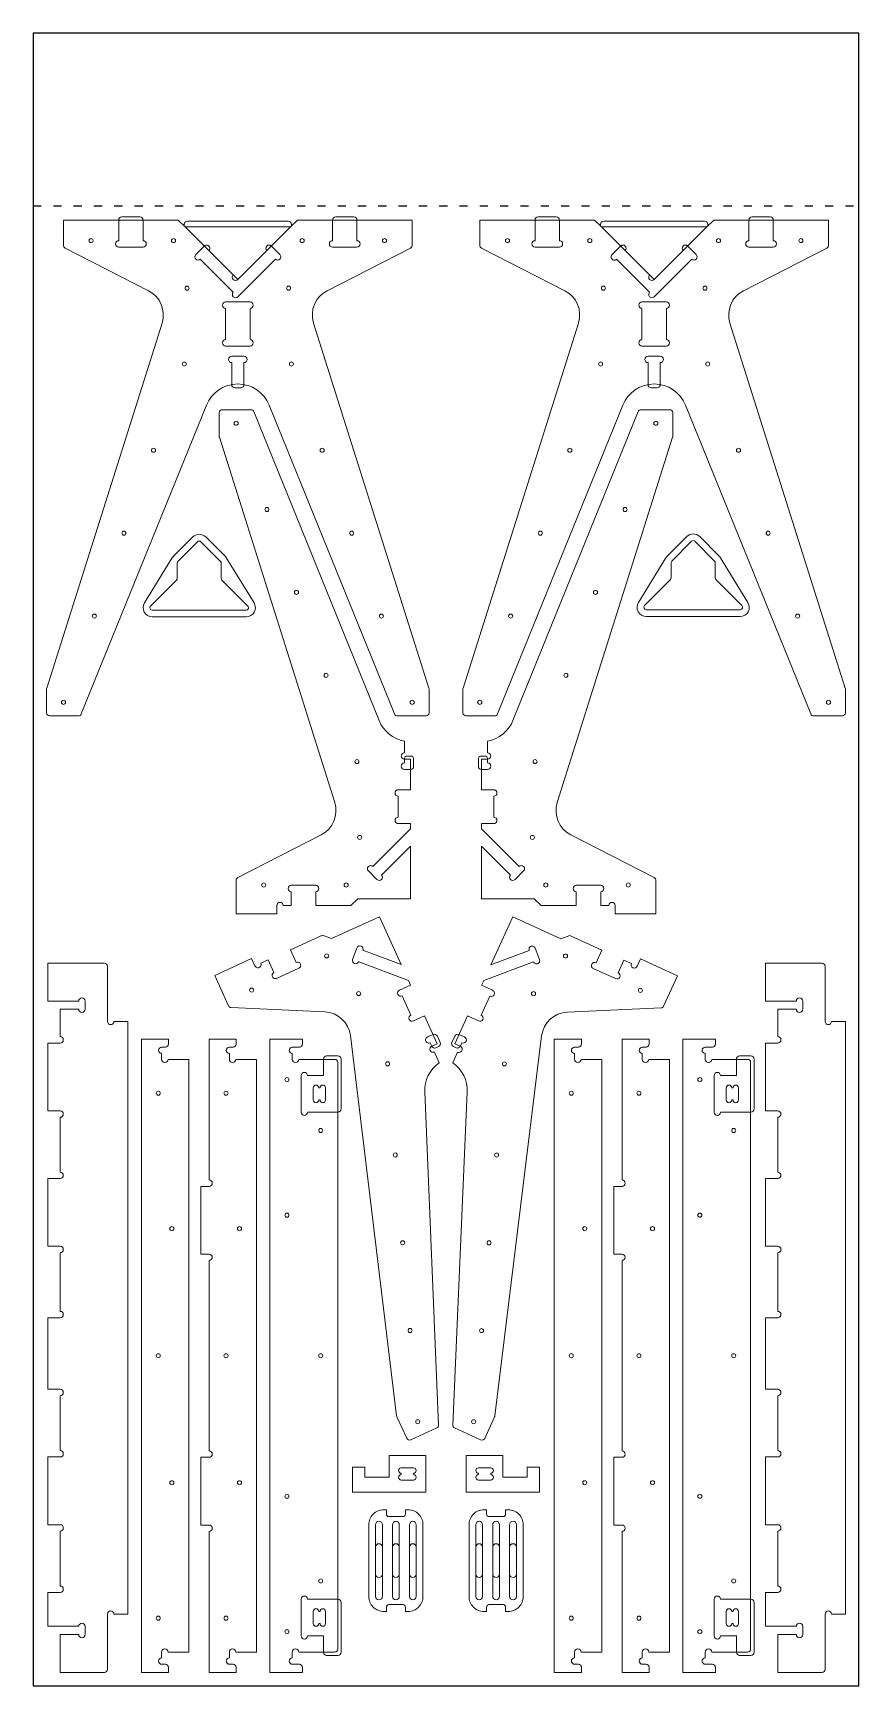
# Model space of a CAD drawing. Header units: millimetres. Extents: x -29 to 2520, y -40 to 2440.
# Drawn here: x 1300 to 2520, y 0 to 2440 of the extents above; entities that cross this region are included whole.
import ezdxf

# ---------------------------------------------------------------- set-up
doc = ezdxf.new("R2010")
doc.units = ezdxf.units.MM
doc.linetypes.add('ACAD_ISO03W100', pattern=[30, 12, -18])
doc.layers.get('0').update_dxf_attribs({"true_color": 0xffffff})

msp = doc.modelspace()

# ---------------------------------------------------------------- linework, layer by layer
at = {"linetype": 'ACAD_ISO03W100'}
msp.add_line((1300, 2185), (2520, 2185), dxfattribs=at)
at = {"flags": 128}
msp.add_lwpolyline([(1300, 0), (2520, 0), (2520, 2440), (1300, 2440), (1300, 0)], dxfattribs=at)
at = {"color": 6, "linetype": 'Continuous', "lineweight": 15, "true_color": 0xff00ff, "flags": 128}
for points in [[(1345, 2126.8, 0.281462), (1347.4, 2122.7), (1470.7, 2059.6, -0.366036), (1490.6, 2011.9), (1320.2, 1472.7, 0.076675), (1320, 1471.3), (1320, 1436.5, 0.414214), (1324.5, 1432), (1367, 1432, 0.30532), (1371.1, 1434.8), (1556.2, 1890.8, -0.673417), (1648.8, 1890.8), (1833.9, 1434.8, 0.30532), (1838, 1432), (1880.5, 1432, 0.414214), (1885, 1436.5), (1885, 1471.3, 0.076675), (1884.8, 1472.7), (1714.4, 2011.9, -0.366036), (1734.3, 2059.6), (1857.6, 2122.7, 0.281462), (1860, 2126.8), (1860, 2164), (1690.4, 2164), (1680.4, 2154), (1524.6, 2154), (1514.6, 2164), (1345, 2164), (1345, 2126.8)], [(1960, 2126.8, 0.281462), (1962.4, 2122.7), (2085.7, 2059.6, -0.366036), (2105.6, 2011.9), (1935.2, 1472.7, 0.076675), (1935, 1471.3), (1935, 1436.5, 0.414214), (1939.5, 1432), (1982, 1432, 0.30532), (1986.1, 1434.8), (2171.2, 1890.8, -0.673417), (2263.8, 1890.8), (2448.9, 1434.8, 0.30532), (2453, 1432), (2495.5, 1432, 0.414214), (2500, 1436.5), (2500, 1471.3, 0.076675), (2499.8, 1472.7), (2329.4, 2011.9, -0.366036), (2349.3, 2059.6), (2472.6, 2122.7, 0.281462), (2475, 2126.8), (2475, 2164), (2305.4, 2164), (2295.4, 2154), (2139.6, 2154), (2129.6, 2164), (1960, 2164), (1960, 2126.8)], [(1848.5, 1394.8), (1848.5, 1377.5, 1), (1848.5, 1368), (1857.5, 1368), (1857.5, 1323), (1839.5, 1323, 1), (1839.5, 1313.5), (1839.5, 1282.5, 1), (1839.5, 1273), (1857.5, 1273), (1857.5, 1265.3), (1802, 1209.8, 1), (1795.3, 1203.1), (1808, 1190.4, 1), (1814.7, 1197.1), (1857.5, 1239.9), (1857.5, 1162), (1779.6, 1162), (1769.6, 1152), (1717.5, 1152), (1717.5, 1172.5, 1), (1717.5, 1182), (1681.5, 1182, 1), (1681.5, 1172.5), (1681.5, 1152), (1669.5, 1152, 1), (1660, 1152), (1660, 1140), (1600, 1140), (1600, 1189.2, -0.281462), (1602.4, 1193.3), (1725.7, 1256.4, 0.366036), (1745.6, 1304.1), (1575.2, 1843.3, -0.076675), (1575, 1844.7), (1575, 1879.5, -0.414214), (1579.5, 1884), (1622, 1884, -0.30532), (1626.1, 1881.2), (1811.2, 1425.2, 0.256497), (1848.5, 1394.8)], [(1962.5, 1368), (1971.5, 1368, 1), (1971.5, 1377.5), (1971.5, 1394.8, 0.256497), (2008.8, 1425.2), (2193.9, 1881.2, -0.30532), (2198, 1884), (2240.5, 1884, -0.414214), (2245, 1879.5), (2245, 1844.7, -0.076675), (2244.8, 1843.3), (2074.4, 1304.1, 0.366036), (2094.3, 1256.4), (2217.6, 1193.3, -0.281462), (2220, 1189.2), (2220, 1140), (2160, 1140), (2160, 1152, 1), (2150.5, 1152), (2138.5, 1152), (2138.5, 1172.5, 1), (2138.5, 1182), (2102.5, 1182, 1), (2102.5, 1172.5), (2102.5, 1152), (2050.4, 1152), (2040.4, 1162), (1962.5, 1162), (1962.5, 1239.9), (2005.3, 1197.1, 1), (2012, 1190.4), (2024.7, 1203.1, 1), (2018, 1209.8), (1962.5, 1265.3), (1962.5, 1273), (1980.5, 1273, 1), (1980.5, 1282.5), (1980.5, 1313.5, 1), (1980.5, 1323), (1962.5, 1323), (1962.5, 1368)], [(1579, 1632.5, -0.198912), (1578, 1635), (1578, 1657.5, 0.198912), (1577, 1660), (1548, 1689, 0.414214), (1543, 1689), (1514, 1660, 0.198912), (1513, 1657.5), (1513, 1635, -0.198912), (1511.9, 1632.5), (1473.6, 1594.2, 0.668179), (1476.1, 1588.2), (1614.9, 1588.2, 0.668179), (1617.4, 1594.2), (1579, 1632.5)], [(2308.7, 1633.1, -0.198912), (2307.7, 1635.6), (2307.7, 1658.2, 0.198912), (2306.6, 1660.6), (2277.6, 1689.7, 0.414214), (2272.7, 1689.7), (2243.6, 1660.6, 0.198912), (2242.6, 1658.2), (2242.6, 1635.6, -0.198912), (2241.6, 1633.1), (2203.3, 1594.8, 0.668179), (2205.7, 1588.8), (2344.5, 1588.8, 0.668179), (2347, 1594.8), (2308.7, 1633.1)], [(1897.1, 948.1), (1888.9, 944.4, 1), (1892.8, 935.8), (1900, 920, 0.256497), (1878.6, 876.9), (1899.1, 385.2, -0.30532), (1896.5, 380.9), (1857.9, 363.3, -0.414214), (1851.9, 365.6), (1837.5, 397.2, -0.076675), (1837.1, 398.6), (1768.8, 960, 0.366036), (1730.9, 995.1), (1592.5, 1001.5, -0.281462), (1588.7, 1004.1), (1568.3, 1049), (1622.9, 1073.8), (1627.8, 1062.9, 1), (1636.5, 1066.8), (1647.4, 1071.8), (1655.9, 1053.1, 1), (1659.8, 1044.5), (1692.6, 1059.4, 1), (1688.7, 1068.1), (1680.2, 1086.7), (1727.6, 1108.3), (1740.9, 1103.4), (1811.7, 1135.6), (1844, 1064.8), (1787.3, 1086, 1), (1778.4, 1089.3), (1772.1, 1072.4, 1), (1781, 1069.1), (1854.5, 1041.6), (1857.7, 1034.6), (1841.3, 1027.1, 1), (1845.3, 1018.5), (1858.1, 990.3, 1), (1862.1, 981.6), (1878.4, 989.1), (1897.1, 948.1)], [(1920, 920), (1927.2, 935.7, 1), (1931.2, 944.4), (1923, 948.1), (1941.7, 989.1), (1958, 981.6, 1), (1962, 990.2), (1974.9, 1018.4, 1), (1978.8, 1027), (1962.5, 1034.5), (1965.7, 1041.5), (2039.2, 1068.9, 1), (2048.1, 1072.2), (2041.8, 1089.1, 1), (2032.9, 1085.8), (1976.2, 1064.7), (2008.6, 1135.5), (2079.4, 1103.1), (2092.7, 1108), (2140.1, 1086.4), (2131.6, 1067.7, 1), (2127.6, 1059.1), (2160.4, 1044.1, 1), (2164.3, 1052.8), (2172.8, 1071.4), (2183.8, 1066.4, 1), (2192.4, 1062.5), (2197.4, 1073.4), (2252, 1048.4), (2231.5, 1003.6, -0.281462), (2227.6, 1001), (2089.2, 994.8, 0.366036), (2051.3, 959.8), (1982.1, 398.5, -0.076675), (1981.7, 397.1), (1967.2, 365.5, -0.414214), (1961.2, 363.3), (1922.6, 380.9, -0.30532), (1920, 385.2), (1941.3, 876.8, 0.256497), (1920, 920)], [(1340, 20), (1405.5, 20, 0.414214), (1410, 24.5), (1410, 106, -1), (1419.5, 106), (1440, 106), (1440, 981), (1419.5, 981, -1), (1410, 981), (1410, 1062.5, 0.414214), (1405.5, 1067), (1322, 1067), (1322, 1011), (1367.5, 1011, -1), (1377, 1011), (1377, 999, -1), (1367.5, 999), (1340, 999), (1340, 958.5, -1), (1340, 949), (1322, 949), (1322, 849), (1340, 849, -1), (1340, 839.5), (1340, 758.5, -1), (1340, 749), (1322, 749), (1322, 649), (1340, 649, -1), (1340, 639.5), (1340, 553, -1), (1340, 543.5), (1322, 543.5), (1322, 438), (1340, 438, -1), (1340, 428.5), (1340, 347.5, -1), (1340, 338), (1322, 338), (1322, 238), (1340, 238, -1), (1340, 228.5), (1340, 147.5, -1), (1340, 138), (1322, 138), (1322, 88), (1367.5, 88, -1), (1377, 88), (1377, 76, -1), (1367.5, 76), (1340, 76), (1340, 20)], [(2400, 20), (2465.5, 20, 0.414214), (2470, 24.5), (2470, 106, -1), (2479.5, 106), (2500, 106), (2500, 981), (2479.5, 981, -1), (2470, 981), (2470, 1062.5, 0.414214), (2465.5, 1067), (2382, 1067), (2382, 1011), (2427.5, 1011, -1), (2437, 1011), (2437, 999, -1), (2427.5, 999), (2400, 999), (2400, 958.5, -1), (2400, 949), (2382, 949), (2382, 849), (2400, 849, -1), (2400, 839.5), (2400, 758.5, -1), (2400, 749), (2382, 749), (2382, 649), (2400, 649, -1), (2400, 639.5), (2400, 553, -1), (2400, 543.5), (2382, 543.5), (2382, 438), (2400, 438, -1), (2400, 428.5), (2400, 347.5, -1), (2400, 338), (2382, 338), (2382, 238), (2400, 238, -1), (2400, 228.5), (2400, 147.5, -1), (2400, 138), (2382, 138), (2382, 88), (2427.5, 88, -1), (2437, 88), (2437, 76, -1), (2427.5, 76), (2400, 76), (2400, 20)], [(1460, 20), (1500, 20), (1500, 27.5, 0.414214), (1495.5, 32), (1490, 32, -1), (1490, 41.5), (1490, 50, -1), (1499.5, 50), (1530, 50), (1530, 925), (1499.5, 925, -1), (1490, 925), (1490, 933.5, -1), (1490, 943), (1495.5, 943, 0.414214), (1500, 947.5), (1500, 955), (1460, 955), (1460, 20)], [(1560, 20), (1600, 20), (1600, 27.5, 0.414214), (1595.5, 32), (1590, 32, -1), (1590, 41.5), (1590, 50, -1), (1599.5, 50), (1630, 50), (1630, 925), (1599.5, 925, -1), (1590, 925), (1590, 933.5, -1), (1590, 943), (1595.5, 943, 0.414214), (1600, 947.5), (1600, 955), (1560, 955), (1560, 747, -1), (1560, 737.5), (1548, 737.5), (1548, 637.5), (1560, 637.5, -1), (1560, 628), (1560, 347, -1), (1560, 337.5), (1548, 337.5), (1548, 237.5), (1560, 237.5, -1), (1560, 228), (1560, 20)], [(1750, 920.5, 0.414214), (1745.5, 925), (1692.5, 925, -1), (1683, 925), (1683, 933.5, -1), (1683, 943), (1693.5, 943, 0.414214), (1698, 947.5), (1698, 955), (1650, 955), (1650, 20), (1698, 20), (1698, 27.5, 0.414214), (1693.5, 32), (1683, 32, -1), (1683, 41.5), (1683, 50, -1), (1692.5, 50), (1745.5, 50, 0.414214), (1750, 54.5), (1750, 920.5)], [(2070, 20), (2110, 20), (2110, 27.5, 0.414214), (2105.5, 32), (2100, 32, -1), (2100, 41.5), (2100, 50, -1), (2109.5, 50), (2140, 50), (2140, 925), (2109.5, 925, -1), (2100, 925), (2100, 933.5, -1), (2100, 943), (2105.5, 943, 0.414214), (2110, 947.5), (2110, 955), (2070, 955), (2070, 20)], [(2170, 20), (2210, 20), (2210, 27.5, 0.414214), (2205.5, 32), (2200, 32, -1), (2200, 41.5), (2200, 50, -1), (2209.5, 50), (2240, 50), (2240, 925), (2209.5, 925, -1), (2200, 925), (2200, 933.5, -1), (2200, 943), (2205.5, 943, 0.414214), (2210, 947.5), (2210, 955), (2170, 955), (2170, 747, -1), (2170, 737.5), (2158, 737.5), (2158, 637.5), (2170, 637.5, -1), (2170, 628), (2170, 347, -1), (2170, 337.5), (2158, 337.5), (2158, 237.5), (2170, 237.5, -1), (2170, 228), (2170, 20)], [(2360, 920.5, 0.414214), (2355.5, 925), (2302.5, 925, -1), (2293, 925), (2293, 933.5, -1), (2293, 943), (2303.5, 943, 0.414214), (2308, 947.5), (2308, 955), (2260, 955), (2260, 20), (2308, 20), (2308, 27.5, 0.414214), (2303.5, 32), (2293, 32, -1), (2293, 41.5), (2293, 50, -1), (2302.5, 50), (2355.5, 50, 0.414214), (2360, 54.5), (2360, 920.5)], [(1818, 110), (1822, 110), (1822, 116.5, -0.414214), (1825.5, 120), (1846.5, 120, -0.414214), (1850, 116.5), (1850, 110), (1854, 110, 0.414214), (1876, 132), (1876, 238, 0.414214), (1854, 260), (1850, 260), (1850, 253.5, -0.414214), (1846.5, 250), (1825.5, 250, -0.414214), (1822, 253.5), (1822, 260), (1818, 260, 0.414214), (1796, 238), (1796, 132, 0.414214), (1818, 110)], [(1944, 132, 0.414214), (1966, 110), (1970, 110), (1970, 116.5, -0.414214), (1973.5, 120), (1994.5, 120, -0.414214), (1998, 116.5), (1998, 110), (2002, 110, 0.414214), (2024, 132), (2024, 238, 0.414214), (2002, 260), (1998, 260), (1998, 253.5, -0.414214), (1994.5, 250), (1973.5, 250, -0.414214), (1970, 253.5), (1970, 260), (1966, 260, 0.414214), (1944, 238), (1944, 132)]]:
    msp.add_lwpolyline(points, format="xyb", dxfattribs=at)
at = {"color": 2, "linetype": 'Continuous', "lineweight": 15, "true_color": 0xffff00, "flags": 128}
for points in [[(1426.5, 2133.5, 1), (1426.5, 2124), (1462.5, 2124, 1), (1462.5, 2133.5), (1462.5, 2164, 0.414214), (1457.8, 2168.8), (1431.2, 2168.8, 0.414214), (1426.5, 2164), (1426.5, 2133.5)], [(1677, 2162.1, -0.668179), (1680.4, 2154), (1602.5, 2076.1, -1), (1595.8, 2082.9), (1524.6, 2154, -0.668179), (1528, 2162.1), (1677, 2162.1)], [(1742.5, 2133.5, 1), (1742.5, 2124), (1778.5, 2124, 1), (1778.5, 2133.5), (1778.5, 2164, 0.414214), (1773.8, 2168.8), (1747.3, 2168.8, 0.414214), (1742.5, 2164), (1742.5, 2133.5)], [(2041.5, 2133.5, 1), (2041.5, 2124), (2077.5, 2124, 1), (2077.5, 2133.5), (2077.5, 2164, 0.414214), (2072.8, 2168.8), (2046.2, 2168.8, 0.414214), (2041.5, 2164), (2041.5, 2133.5)], [(2292, 2162.1, -0.668179), (2295.4, 2154), (2217.5, 2076.1, -1), (2210.8, 2082.9), (2139.6, 2154, -0.668179), (2143, 2162.1), (2292, 2162.1)], [(2357.5, 2133.5, 1), (2357.5, 2124), (2393.5, 2124, 1), (2393.5, 2133.5), (2393.5, 2164, 0.414214), (2388.8, 2168.8), (2362.3, 2168.8, 0.414214), (2357.5, 2164), (2357.5, 2133.5)], [(1620.5, 2033.5, 1), (1620.5, 2043), (1584.5, 2043, 1), (1584.5, 2033.5), (1584.5, 1987.5, 1), (1584.5, 1978), (1620.5, 1978, 1), (1620.5, 1987.5), (1620.5, 2033.5)], [(2235.5, 2033.5, 1), (2235.5, 2043), (2199.5, 2043, 1), (2199.5, 2033.5), (2199.5, 1987.5, 1), (2199.5, 1978), (2235.5, 1978, 1), (2235.5, 1987.5), (2235.5, 2033.5)], [(1593.5, 1921.2, 0.414214), (1598.2, 1916.4), (1606.8, 1916.4, 0.414214), (1611.5, 1921.2), (1611.5, 1953.5, 1), (1611.5, 1963), (1593.5, 1963, 1), (1593.5, 1953.5), (1593.5, 1921.2)], [(2208.5, 1921.2, 0.414214), (2213.2, 1916.4), (2221.8, 1916.4, 0.414214), (2226.5, 1921.2), (2226.5, 1953.5, 1), (2226.5, 1963), (2208.5, 1963, 1), (2208.5, 1953.5), (2208.5, 1921.2)], [(1806, 132, 1), (1816, 132), (1816, 238, 1), (1806, 238), (1806, 132)], [(1831, 132, 1), (1841, 132), (1841, 238, 1), (1831, 238), (1831, 132)], [(1856, 132, 1), (1866, 132), (1866, 238, 1), (1856, 238), (1856, 132)], [(1954, 132, 1), (1964, 132), (1964, 238, 1), (1954, 238), (1954, 132)], [(1979, 132, 1), (1989, 132), (1989, 238, 1), (1979, 238), (1979, 132)], [(2004, 132, 1), (2014, 132), (2014, 238, 1), (2004, 238), (2004, 132)]]:
    msp.add_lwpolyline(points, format="xyb", dxfattribs=at)
at = {"color": 1, "linetype": 'Continuous', "lineweight": 15, "true_color": 0xff0000, "flags": 128}
for points in [[(1595.8, 2057.4, 1), (1602.5, 2050.7), (1658, 2106.2, 1), (1664.7, 2112.9), (1652, 2125.6, 1), (1645.3, 2118.9), (1602.5, 2076.1), (1559.7, 2118.9, 1), (1553, 2125.6), (1540.3, 2112.9, 1), (1547, 2106.2), (1595.8, 2057.4)], [(2210.8, 2057.4, 1), (2217.5, 2050.7), (2273, 2106.2, 1), (2279.7, 2112.9), (2267, 2125.6, 1), (2260.3, 2118.9), (2217.5, 2076.1), (2174.7, 2118.9, 1), (2168, 2125.6), (2155.3, 2112.9, 1), (2162, 2106.2), (2210.8, 2057.4)], [(1714, 883, -1), (1722, 883), (1724, 883, -1), (1732, 883), (1732, 865, -1), (1724, 865), (1722, 865, -1), (1714, 865), (1714, 883)], [(2324, 883, -1), (2332, 883), (2334, 883, -1), (2342, 883), (2342, 865, -1), (2334, 865), (2332, 865, -1), (2324, 865), (2324, 883)], [(1862, 304, 1), (1862, 312), (1862, 314, 1), (1862, 322), (1844, 322, 1), (1844, 314), (1844, 312, 1), (1844, 304), (1862, 304)], [(1958, 322, 1), (1958, 314), (1958, 312, 1), (1958, 304), (1976, 304, 1), (1976, 312), (1976, 314, 1), (1976, 322), (1958, 322)], [(1806, 165, 1), (1816, 165), (1816, 205, 1), (1806, 205), (1806, 165)], [(1831, 165, 1), (1841, 165), (1841, 205, 1), (1831, 205), (1831, 165)], [(1856, 165, 1), (1866, 165), (1866, 205, 1), (1856, 205), (1856, 165)], [(1954, 165, 1), (1964, 165), (1964, 205, 1), (1954, 205), (1954, 165)], [(1979, 165, 1), (1989, 165), (1989, 205, 1), (1979, 205), (1979, 165)], [(2004, 165, 1), (2014, 165), (2014, 205, 1), (2004, 205), (2004, 165)], [(1714, 110, -1), (1722, 110), (1724, 110, -1), (1732, 110), (1732, 92, -1), (1724, 92), (1722, 92, -1), (1714, 92), (1714, 110)], [(2324, 110, -1), (2332, 110), (2334, 110, -1), (2342, 110), (2342, 92, -1), (2334, 92), (2332, 92, -1), (2324, 92), (2324, 110)]]:
    msp.add_lwpolyline(points, format="xyb", dxfattribs=at)
at = {"color": 3, "linetype": 'Continuous', "lineweight": 15, "true_color": 0x00ff00, "flags": 128}
for points in [[(1586, 1664.6, 0.058879), (1584.1, 1667.1), (1555, 1696.1, 0.414214), (1535.9, 1696.1), (1506.9, 1667.1, 0.058879), (1505, 1664.6), (1464.6, 1598.8, 0.586236), (1476.1, 1578.2), (1614.9, 1578.2, 0.586236), (1626.4, 1598.8), (1586, 1664.6)], [(2315.7, 1665.2, 0.058879), (2313.7, 1667.7), (2284.7, 1696.7, 0.414214), (2265.6, 1696.7), (2236.6, 1667.7, 0.058879), (2234.6, 1665.2), (2194.2, 1599.4, 0.586236), (2205.7, 1578.8), (2344.5, 1578.8, 0.586236), (2356, 1599.4), (2315.7, 1665.2)], [(1862.2, 1368), (1862.2, 1357.7, -0.414214), (1857.5, 1353), (1848.5, 1353, -1), (1848.5, 1362.5), (1848.5, 1368, -0.414214), (1853.2, 1372.7), (1857.5, 1372.7, -0.414214), (1862.2, 1368)], [(1957.8, 1368), (1957.8, 1357.7, 0.414214), (1962.5, 1353), (1971.5, 1353, 1), (1971.5, 1362.5), (1971.5, 1368, 0.414214), (1966.8, 1372.7), (1962.5, 1372.7, 0.414214), (1957.8, 1368)], [(1901.4, 950.1), (1897.2, 959.4, 0.414214), (1890.9, 961.8), (1882.7, 958.1, 1), (1886.6, 949.4), (1888.9, 944.4, 0.414214), (1895.2, 942.1), (1899, 943.8, 0.414214), (1901.4, 950.1)], [(1918.6, 950.1), (1922.9, 959.4, -0.414214), (1929.2, 961.8), (1937.4, 958, -1), (1933.4, 949.4), (1931.2, 944.4, -0.414214), (1924.9, 942), (1921, 943.8, -0.414214), (1918.6, 950.1)]]:
    msp.add_lwpolyline(points, format="xyb", dxfattribs=at)
at = {"color": 4, "linetype": 'Continuous', "lineweight": 15, "true_color": 0x00ffff, "flags": 128}
for points in [[(1750.2, 930, -0.414214), (1755, 925.2), (1755, 851.7, -0.414214), (1750.2, 847), (1705.5, 847, -1), (1696, 847), (1696, 901, -1), (1705.5, 901), (1729, 901), (1729, 925.2, -0.414214), (1733.7, 930), (1750.2, 930)], [(2360.2, 930, -0.414214), (2365, 925.2), (2365, 851.7, -0.414214), (2360.2, 847), (2315.5, 847, -1), (2306, 847), (2306, 901, -1), (2315.5, 901), (2339, 901), (2339, 925.2, -0.414214), (2343.7, 930), (2360.2, 930)], [(1733.7, 45, -0.414214), (1729, 49.7), (1729, 74), (1705.5, 74, -1), (1696, 74), (1696, 128, -1), (1705.5, 128), (1750.2, 128, -0.414214), (1755, 123.2), (1755, 49.7, -0.414214), (1750.2, 45), (1733.7, 45)], [(2343.7, 45, -0.414214), (2339, 49.7), (2339, 74), (2315.5, 74, -1), (2306, 74), (2306, 128, -1), (2315.5, 128), (2360.2, 128, -0.414214), (2365, 123.2), (2365, 49.7, -0.414214), (2360.2, 45), (2343.7, 45)]]:
    msp.add_lwpolyline(points, format="xyb", dxfattribs=at)
at = {"color": 6, "linetype": 'Continuous', "lineweight": 15, "true_color": 0xff00ff, "flags": 128}
for points in [[(1790, 308), (1790, 323), (1772, 323), (1772, 286), (1880, 286), (1880, 340), (1826, 340), (1826, 308), (1790, 308)], [(1940, 340), (1940, 286), (2048, 286), (2048, 323), (2030, 323), (2030, 308), (1994, 308), (1994, 340), (1940, 340)]]:
    msp.add_lwpolyline(points, dxfattribs=at)
at = {"color": 2, "linetype": 'Continuous', "lineweight": 15, "true_color": 0xffff00}
for centre in [(1385.8, 2133.6), (1507.5, 2133.6), (1697.5, 2133.6), (1819.2, 2133.6), (2000.8, 2133.6), (2122.5, 2133.6), (2312.5, 2133.6), (2434.2, 2133.6), (1527.5, 2063.4), (1677.5, 2063.4), (2142.5, 2063.4), (2292.5, 2063.4), (1523.4, 1951.4), (1681.6, 1951.4), (2138.4, 1951.4), (2296.6, 1951.4), (1600, 1864), (2220, 1864), (1477.9, 1824.1), (1727.1, 1824.1), (2092.9, 1824.1), (2342.1, 1824.1), (1645.5, 1736.7), (2174.5, 1736.7), (1434.2, 1701.7), (1770.8, 1701.7), (2049.2, 1701.7), (2385.8, 1701.7), (1689.2, 1614.3), (2130.8, 1614.3), (1390.5, 1579.3), (1814.5, 1579.3), (2005.5, 1579.3), (2429.5, 1579.3), (1732.9, 1491.9), (2087.1, 1491.9), (1345, 1452), (1860, 1452), (1960, 1452), (2475, 1452), (1778.4, 1364.6), (2041.6, 1364.6), (1782.5, 1252.6), (2037.5, 1252.6), (1640.8, 1182.4), (1762.5, 1182.4), (2057.5, 1182.4), (2179.2, 1182.4), (1733.7, 1077.7), (2086.5, 1077.4), (1622.9, 1027.2), (1781, 1022.1), (2039.2, 1021.9), (2197.2, 1026.8), (1823.7, 918.4), (1996.3, 918.3), (1675, 895), (2285, 895), (1485, 875), (1585, 875), (2095, 875), (2195, 875), (1725, 820), (2335, 820), (1835, 783.8), (1984.7, 783.7), (1675, 695), (2285, 695), (1505, 675), (1605, 675), (2115, 675), (2215, 675), (1846, 654.2), (1973.6, 654.1), (1856.9, 524.7), (1962.5, 524.6), (1485, 487.5), (1585, 487.5), (1725, 487.5), (2095, 487.5), (2195, 487.5), (2335, 487.5), (1868.2, 390), (1950.9, 390), (1505, 300), (1605, 300), (2115, 300), (2215, 300), (1675, 280), (2285, 280), (1725, 155), (2335, 155), (1485, 100), (1585, 100), (2095, 100), (2195, 100), (1675, 80), (2285, 80)]:
    msp.add_circle(centre, 3, dxfattribs=at)

doc.saveas('drawing.dxf')
